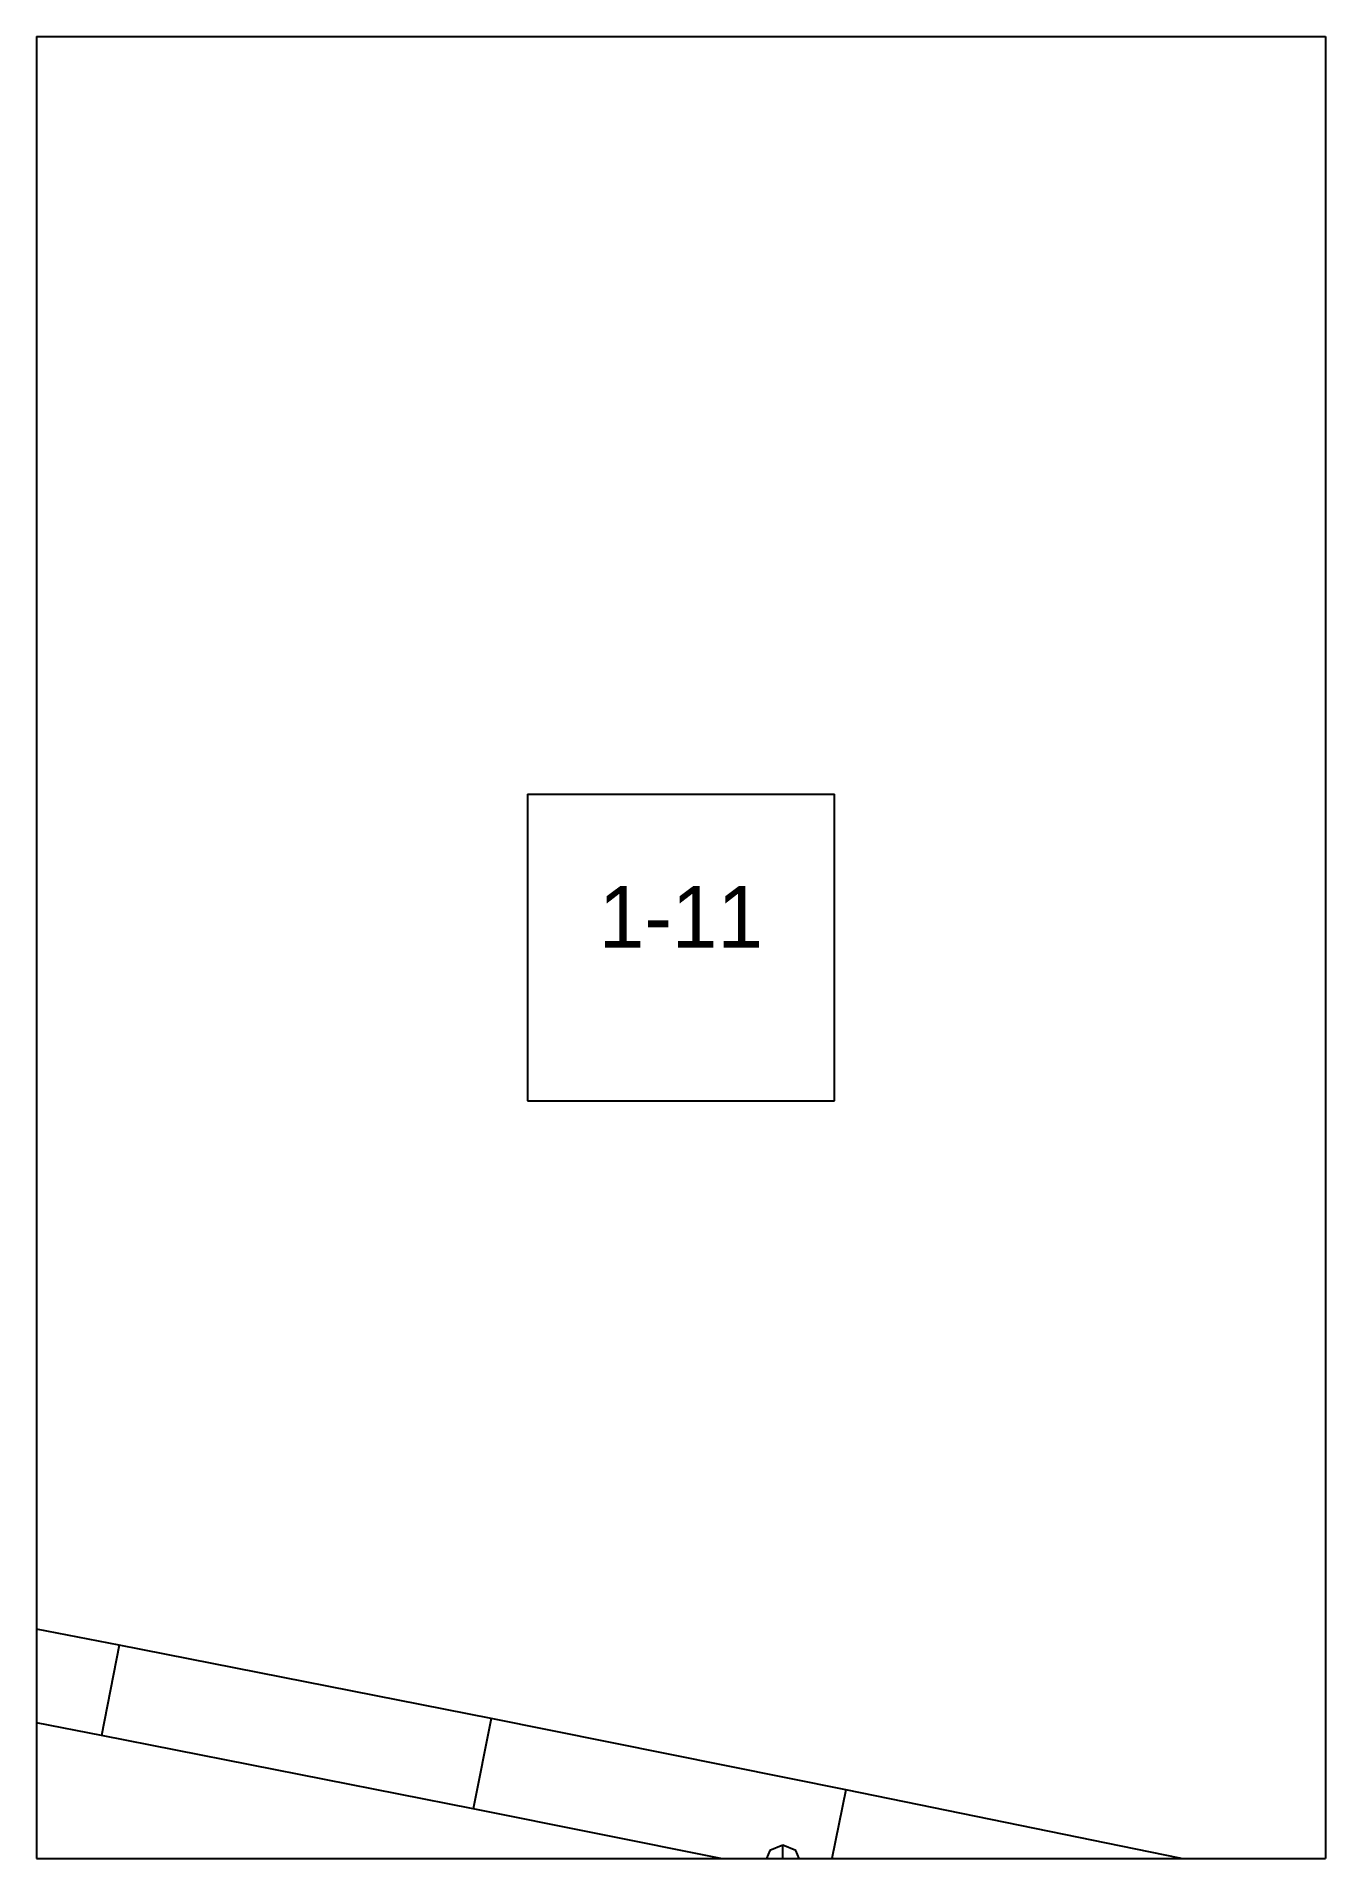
# Paper-space layout 'Plan 1-11' of a CAD drawing. Header units: metres, sheet in millimetres. Extents: x 0 to 210, y 0 to 297.
# The model-space entities are those that its viewports show. They can reach past a viewport. Long polylines and large blocks are cut down to what shows.
import ezdxf
from ezdxf.enums import TextEntityAlignment as Align

# ---------------------------------------------------------------- set-up
doc = ezdxf.new("R2010")
doc.units = ezdxf.units.M
for name, color, linetype in [('default', 7, 'Continuous'), ('TEXTLAYER', 7, 'Continuous'), ('VIEWPORTS', 7, 'Continuous')]:
    doc.layers.add(name, color=color, linetype=linetype)

msp = doc.modelspace()

# ---------------------------------------------------------------- linework, layer by layer
at = {"color": 9}
for p, q in [((1890, 0), (2100, 0)), ((2100, 0), (2100, -297)), ((2100, 0), (2310, 0)), ((2100, 0), (2100, -297)), ((2310, 0), (2310, -297)), ((2310, 0), (2520, 0)), ((2310, 0), (2310, -297)), ((2180, -123.5), (2230, -123.5)), ((2180, -123.5), (2180, -173.5)), ((2230, -173.5), (2230, -123.5)), ((2180, -173.5), (2230, -173.5)), ((1890, -297), (2100, -297)), ((1890, -297), (2100, -297)), ((2100, -297), (2310, -297)), ((2100, -297), (2100, -594)), ((2100, -297), (2310, -297)), ((2100, -297), (2100, -594)), ((2310, -297), (2520, -297)), ((2310, -297), (2310, -594)), ((2310, -297), (2520, -297)), ((2310, -297), (2310, -594))]:
    msp.add_line(p, q, dxfattribs=at)
at = {"layer": 'default', "color": 7, "linetype": 'Continuous'}
for p, q in [((2113.45, -262.2), (2050.47, -250)), ((2113.45, -262.2), (2110.57, -276.92)), ((2174.07, -274.18), (2113.45, -262.2)), ((2110.57, -276.92), (2047.65, -264.73)), ((2174.07, -274.18), (2171.14, -288.89)), ((2231.87, -285.8), (2174.07, -274.18)), ((2171.14, -288.89), (2110.57, -276.92)), ((2231.87, -285.8), (2228.88, -300.5)), ((2286.26, -296.96), (2231.87, -285.8)), ((2228.88, -300.5), (2171.14, -288.89)), ((2219.49, -295.69), (2218.61, -297.81)), ((2221.61, -294.81), (2219.49, -295.69)), ((2223.73, -295.69), (2221.61, -294.81)), ((2221.61, -300.81), (2221.61, -294.81)), ((2224.61, -297.81), (2223.73, -295.69)), ((2286.26, -296.96), (2283.23, -311.65)), ((2336.6, -307.44), (2286.26, -296.96)), ((2218.61, -297.81), (2219.49, -299.93)), ((2218.61, -297.81), (2224.61, -297.81)), ((2223.73, -299.93), (2224.61, -297.81))]:
    msp.add_line(p, q, dxfattribs=at)

# ---------------------------------------------------------------- texts
at = {"layer": 'TEXTLAYER', "color": 1}
msp.add_text('1-11', height=10, dxfattribs=at).set_placement((2205, -148.5), align=Align.CENTER)

psp = doc.layouts.new('Plan 1-11')

# ---------------------------------------------------------------- viewports
at = {"layer": 'VIEWPORTS'}
psp.add_viewport(center=(105, 148.5), size=(210, 297), view_center_point=(2205, -148.5), view_height=297, dxfattribs=at)

doc.saveas('drawing.dxf')
